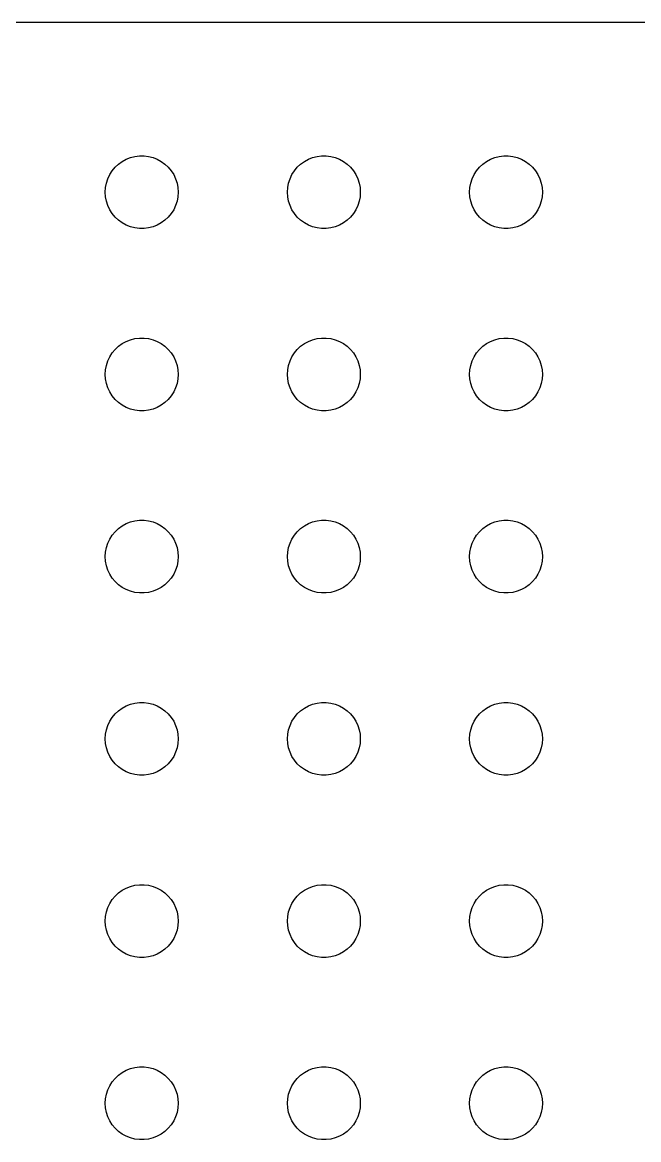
# Model space of a CAD drawing. Header units: metres. Extents: x -112 to 112, y -89 to 89.
# Drawn here: x -57.42 to -32.04, y 43.5 to 89.49 of the extents above; entities that cross this region are included whole.
import ezdxf

# ---------------------------------------------------------------- set-up
doc = ezdxf.new("R2010")
doc.units = ezdxf.units.M

msp = doc.modelspace()

# ---------------------------------------------------------------- linework, layer by layer
for p, q in [((107.314, 89.4901), (-107.314, 89.4901)), ((-53.4561, 83.6558), (-53.3037, 83.7665)), ((-53.3037, 83.7665), (-53.1387, 83.8572)), ((-53.1387, 83.8572), (-52.9635, 83.9266)), ((-52.9635, 83.9266), (-52.7811, 83.9734)), ((-52.7811, 83.9734), (-52.5942, 83.997)), ((-52.5942, 83.997), (-52.4058, 83.997)), ((-52.4058, 83.997), (-52.2189, 83.9734)), ((-52.2189, 83.9734), (-52.0365, 83.9266)), ((-52.0365, 83.9266), (-51.8613, 83.8572)), ((-51.8613, 83.8572), (-51.6963, 83.7665)), ((-51.6963, 83.7665), (-51.5439, 83.6558)), ((-45.9561, 83.6558), (-45.8037, 83.7665)), ((-45.8037, 83.7665), (-45.6387, 83.8572)), ((-45.6387, 83.8572), (-45.4635, 83.9266)), ((-45.4635, 83.9266), (-45.2811, 83.9734)), ((-45.2811, 83.9734), (-45.0942, 83.997)), ((-45.0942, 83.997), (-44.9058, 83.997)), ((-44.9058, 83.997), (-44.7189, 83.9734)), ((-44.7189, 83.9734), (-44.5365, 83.9266)), ((-44.5365, 83.9266), (-44.3613, 83.8572)), ((-44.3613, 83.8572), (-44.1963, 83.7665)), ((-44.1963, 83.7665), (-44.0439, 83.6558)), ((-38.4561, 83.6558), (-38.3037, 83.7665)), ((-38.3037, 83.7665), (-38.1387, 83.8572)), ((-38.1387, 83.8572), (-37.9635, 83.9266)), ((-37.9635, 83.9266), (-37.7811, 83.9734)), ((-37.7811, 83.9734), (-37.5942, 83.997)), ((-37.5942, 83.997), (-37.4058, 83.997)), ((-37.4058, 83.997), (-37.2189, 83.9734)), ((-37.2189, 83.9734), (-37.0365, 83.9266)), ((-37.0365, 83.9266), (-36.8613, 83.8572)), ((-36.8613, 83.8572), (-36.6963, 83.7665)), ((-36.6963, 83.7665), (-36.5439, 83.6558)), ((-53.8145, 83.2226), (-53.7135, 83.3817)), ((-53.7135, 83.3817), (-53.5934, 83.5268)), ((-53.5934, 83.5268), (-53.4561, 83.6558)), ((-51.5439, 83.6558), (-51.4065, 83.5268)), ((-51.4065, 83.5268), (-51.2865, 83.3817)), ((-51.2865, 83.3817), (-51.1855, 83.2226)), ((-46.3145, 83.2226), (-46.2135, 83.3817)), ((-46.2135, 83.3817), (-46.0934, 83.5268)), ((-46.0934, 83.5268), (-45.9561, 83.6558)), ((-44.0439, 83.6558), (-43.9065, 83.5268)), ((-43.9065, 83.5268), (-43.7865, 83.3817)), ((-43.7865, 83.3817), (-43.6855, 83.2226)), ((-38.8145, 83.2226), (-38.7135, 83.3817)), ((-38.7135, 83.3817), (-38.5934, 83.5268)), ((-38.5934, 83.5268), (-38.4561, 83.6558)), ((-36.5439, 83.6558), (-36.4065, 83.5268)), ((-36.4065, 83.5268), (-36.2865, 83.3817)), ((-36.2865, 83.3817), (-36.1855, 83.2226)), ((-53.9882, 82.688), (-53.9529, 82.873)), ((-53.9529, 82.873), (-53.8947, 83.0522)), ((-53.8947, 83.0522), (-53.8145, 83.2226)), ((-51.1855, 83.2226), (-51.1053, 83.0522)), ((-51.1053, 83.0522), (-51.0471, 82.873)), ((-51.0471, 82.873), (-51.0118, 82.688)), ((-46.4882, 82.688), (-46.4529, 82.873)), ((-46.4529, 82.873), (-46.3947, 83.0522)), ((-46.3947, 83.0522), (-46.3145, 83.2226)), ((-43.6855, 83.2226), (-43.6053, 83.0522)), ((-43.6053, 83.0522), (-43.5471, 82.873)), ((-43.5471, 82.873), (-43.5118, 82.688)), ((-38.9882, 82.688), (-38.9529, 82.873)), ((-38.9529, 82.873), (-38.8947, 83.0522)), ((-38.8947, 83.0522), (-38.8145, 83.2226)), ((-36.1855, 83.2226), (-36.1053, 83.0522)), ((-36.1053, 83.0522), (-36.0471, 82.873)), ((-36.0471, 82.873), (-36.0118, 82.688)), ((-54, 82.5), (-53.9882, 82.688)), ((-53.9882, 82.312), (-54, 82.5)), ((-51.0118, 82.688), (-51, 82.5)), ((-51, 82.5), (-51.0118, 82.312)), ((-46.5, 82.5), (-46.4882, 82.688)), ((-46.4882, 82.312), (-46.5, 82.5)), ((-43.5118, 82.688), (-43.5, 82.5)), ((-43.5, 82.5), (-43.5118, 82.312)), ((-39, 82.5), (-38.9882, 82.688)), ((-38.9882, 82.312), (-39, 82.5)), ((-36.0118, 82.688), (-36, 82.5)), ((-36, 82.5), (-36.0118, 82.312)), ((-53.9529, 82.127), (-53.9882, 82.312)), ((-53.8947, 81.9478), (-53.9529, 82.127)), ((-53.8145, 81.7774), (-53.8947, 81.9478)), ((-51.1053, 81.9478), (-51.1855, 81.7774)), ((-51.0471, 82.127), (-51.1053, 81.9478)), ((-51.0118, 82.312), (-51.0471, 82.127)), ((-46.4529, 82.127), (-46.4882, 82.312)), ((-46.3947, 81.9478), (-46.4529, 82.127)), ((-46.3145, 81.7774), (-46.3947, 81.9478)), ((-43.6053, 81.9478), (-43.6855, 81.7774)), ((-43.5471, 82.127), (-43.6053, 81.9478)), ((-43.5118, 82.312), (-43.5471, 82.127)), ((-38.9529, 82.127), (-38.9882, 82.312)), ((-38.8947, 81.9478), (-38.9529, 82.127)), ((-38.8145, 81.7774), (-38.8947, 81.9478)), ((-36.1053, 81.9478), (-36.1855, 81.7774)), ((-36.0471, 82.127), (-36.1053, 81.9478)), ((-36.0118, 82.312), (-36.0471, 82.127)), ((-53.7135, 81.6183), (-53.8145, 81.7774)), ((-53.5934, 81.4732), (-53.7135, 81.6183)), ((-53.4561, 81.3442), (-53.5934, 81.4732)), ((-51.4065, 81.4732), (-51.5439, 81.3442)), ((-51.2865, 81.6183), (-51.4065, 81.4732)), ((-51.1855, 81.7774), (-51.2865, 81.6183)), ((-46.2135, 81.6183), (-46.3145, 81.7774)), ((-46.0934, 81.4732), (-46.2135, 81.6183)), ((-45.9561, 81.3442), (-46.0934, 81.4732)), ((-43.9065, 81.4732), (-44.0439, 81.3442)), ((-43.7865, 81.6183), (-43.9065, 81.4732)), ((-43.6855, 81.7774), (-43.7865, 81.6183)), ((-38.7135, 81.6183), (-38.8145, 81.7774)), ((-38.5934, 81.4732), (-38.7135, 81.6183)), ((-38.4561, 81.3442), (-38.5934, 81.4732)), ((-36.4065, 81.4732), (-36.5439, 81.3442)), ((-36.2865, 81.6183), (-36.4065, 81.4732)), ((-36.1855, 81.7774), (-36.2865, 81.6183)), ((-53.3037, 81.2335), (-53.4561, 81.3442)), ((-53.1387, 81.1428), (-53.3037, 81.2335)), ((-52.9635, 81.0734), (-53.1387, 81.1428)), ((-52.7811, 81.0266), (-52.9635, 81.0734)), ((-52.5942, 81.003), (-52.7811, 81.0266)), ((-52.4058, 81.003), (-52.5942, 81.003)), ((-52.2189, 81.0266), (-52.4058, 81.003)), ((-52.0365, 81.0734), (-52.2189, 81.0266)), ((-51.8613, 81.1428), (-52.0365, 81.0734)), ((-51.6963, 81.2335), (-51.8613, 81.1428)), ((-51.5439, 81.3442), (-51.6963, 81.2335)), ((-45.8037, 81.2335), (-45.9561, 81.3442)), ((-45.6387, 81.1428), (-45.8037, 81.2335)), ((-45.4635, 81.0734), (-45.6387, 81.1428)), ((-45.2811, 81.0266), (-45.4635, 81.0734)), ((-45.0942, 81.003), (-45.2811, 81.0266)), ((-44.9058, 81.003), (-45.0942, 81.003)), ((-44.7189, 81.0266), (-44.9058, 81.003)), ((-44.5365, 81.0734), (-44.7189, 81.0266)), ((-44.3613, 81.1428), (-44.5365, 81.0734)), ((-44.1963, 81.2335), (-44.3613, 81.1428)), ((-44.0439, 81.3442), (-44.1963, 81.2335)), ((-38.3037, 81.2335), (-38.4561, 81.3442)), ((-38.1387, 81.1428), (-38.3037, 81.2335)), ((-37.9635, 81.0734), (-38.1387, 81.1428)), ((-37.7811, 81.0266), (-37.9635, 81.0734)), ((-37.5942, 81.003), (-37.7811, 81.0266)), ((-37.4058, 81.003), (-37.5942, 81.003)), ((-37.2189, 81.0266), (-37.4058, 81.003)), ((-37.0365, 81.0734), (-37.2189, 81.0266)), ((-36.8613, 81.1428), (-37.0365, 81.0734)), ((-36.6963, 81.2335), (-36.8613, 81.1428)), ((-36.5439, 81.3442), (-36.6963, 81.2335)), ((-53.3037, 76.2665), (-53.1387, 76.3572)), ((-53.1387, 76.3572), (-52.9635, 76.4266)), ((-52.9635, 76.4266), (-52.7811, 76.4734)), ((-52.7811, 76.4734), (-52.5942, 76.497)), ((-52.5942, 76.497), (-52.4058, 76.497)), ((-52.4058, 76.497), (-52.2189, 76.4734)), ((-52.2189, 76.4734), (-52.0365, 76.4266)), ((-52.0365, 76.4266), (-51.8613, 76.3572)), ((-51.8613, 76.3572), (-51.6963, 76.2665)), ((-45.8037, 76.2665), (-45.6387, 76.3572)), ((-45.6387, 76.3572), (-45.4635, 76.4266)), ((-45.4635, 76.4266), (-45.2811, 76.4734)), ((-45.2811, 76.4734), (-45.0942, 76.497)), ((-45.0942, 76.497), (-44.9058, 76.497)), ((-44.9058, 76.497), (-44.7189, 76.4734)), ((-44.7189, 76.4734), (-44.5365, 76.4266)), ((-44.5365, 76.4266), (-44.3613, 76.3572)), ((-44.3613, 76.3572), (-44.1963, 76.2665)), ((-38.3037, 76.2665), (-38.1387, 76.3572)), ((-38.1387, 76.3572), (-37.9635, 76.4266)), ((-37.9635, 76.4266), (-37.7811, 76.4734)), ((-37.7811, 76.4734), (-37.5942, 76.497)), ((-37.5942, 76.497), (-37.4058, 76.497)), ((-37.4058, 76.497), (-37.2189, 76.4734)), ((-37.2189, 76.4734), (-37.0365, 76.4266)), ((-37.0365, 76.4266), (-36.8613, 76.3572)), ((-36.8613, 76.3572), (-36.6963, 76.2665)), ((-53.8145, 75.7226), (-53.7135, 75.8817)), ((-53.7135, 75.8817), (-53.5934, 76.0268)), ((-53.5934, 76.0268), (-53.4561, 76.1558)), ((-53.4561, 76.1558), (-53.3037, 76.2665)), ((-51.6963, 76.2665), (-51.5439, 76.1558)), ((-51.5439, 76.1558), (-51.4065, 76.0268)), ((-51.4065, 76.0268), (-51.2865, 75.8817)), ((-51.2865, 75.8817), (-51.1855, 75.7226)), ((-46.3145, 75.7226), (-46.2135, 75.8817)), ((-46.2135, 75.8817), (-46.0934, 76.0268)), ((-46.0934, 76.0268), (-45.9561, 76.1558)), ((-45.9561, 76.1558), (-45.8037, 76.2665)), ((-44.1963, 76.2665), (-44.0439, 76.1558)), ((-44.0439, 76.1558), (-43.9065, 76.0268)), ((-43.9065, 76.0268), (-43.7865, 75.8817)), ((-43.7865, 75.8817), (-43.6855, 75.7226)), ((-38.8145, 75.7226), (-38.7135, 75.8817)), ((-38.7135, 75.8817), (-38.5934, 76.0268)), ((-38.5934, 76.0268), (-38.4561, 76.1558)), ((-38.4561, 76.1558), (-38.3037, 76.2665)), ((-36.6963, 76.2665), (-36.5439, 76.1558)), ((-36.5439, 76.1558), (-36.4065, 76.0268)), ((-36.4065, 76.0268), (-36.2865, 75.8817)), ((-36.2865, 75.8817), (-36.1855, 75.7226)), ((-53.9529, 75.373), (-53.8947, 75.5522)), ((-53.8947, 75.5522), (-53.8145, 75.7226)), ((-51.1855, 75.7226), (-51.1053, 75.5522)), ((-51.1053, 75.5522), (-51.0471, 75.373)), ((-46.4529, 75.373), (-46.3947, 75.5522)), ((-46.3947, 75.5522), (-46.3145, 75.7226)), ((-43.6855, 75.7226), (-43.6053, 75.5522)), ((-43.6053, 75.5522), (-43.5471, 75.373)), ((-38.9529, 75.373), (-38.8947, 75.5522)), ((-38.8947, 75.5522), (-38.8145, 75.7226)), ((-36.1855, 75.7226), (-36.1053, 75.5522)), ((-36.1053, 75.5522), (-36.0471, 75.373)), ((-54, 75), (-53.9882, 75.188)), ((-53.9882, 74.812), (-54, 75)), ((-53.9882, 75.188), (-53.9529, 75.373)), ((-51.0471, 75.373), (-51.0118, 75.188)), ((-51.0118, 75.188), (-51, 75)), ((-51, 75), (-51.0118, 74.812)), ((-46.5, 75), (-46.4882, 75.188)), ((-46.4882, 74.812), (-46.5, 75)), ((-46.4882, 75.188), (-46.4529, 75.373)), ((-43.5471, 75.373), (-43.5118, 75.188)), ((-43.5118, 75.188), (-43.5, 75)), ((-43.5, 75), (-43.5118, 74.812)), ((-39, 75), (-38.9882, 75.188)), ((-38.9882, 74.812), (-39, 75)), ((-38.9882, 75.188), (-38.9529, 75.373)), ((-36.0471, 75.373), (-36.0118, 75.188)), ((-36.0118, 75.188), (-36, 75)), ((-36, 75), (-36.0118, 74.812)), ((-53.9529, 74.627), (-53.9882, 74.812)), ((-53.8947, 74.4478), (-53.9529, 74.627)), ((-51.0471, 74.627), (-51.1053, 74.4478)), ((-51.0118, 74.812), (-51.0471, 74.627)), ((-46.4529, 74.627), (-46.4882, 74.812)), ((-46.3947, 74.4478), (-46.4529, 74.627)), ((-43.5471, 74.627), (-43.6053, 74.4478)), ((-43.5118, 74.812), (-43.5471, 74.627)), ((-38.9529, 74.627), (-38.9882, 74.812)), ((-38.8947, 74.4478), (-38.9529, 74.627)), ((-36.0471, 74.627), (-36.1053, 74.4478)), ((-36.0118, 74.812), (-36.0471, 74.627)), ((-53.8145, 74.2774), (-53.8947, 74.4478)), ((-53.7135, 74.1183), (-53.8145, 74.2774)), ((-53.5934, 73.9732), (-53.7135, 74.1183)), ((-51.2865, 74.1183), (-51.4065, 73.9732)), ((-51.1855, 74.2774), (-51.2865, 74.1183)), ((-51.1053, 74.4478), (-51.1855, 74.2774)), ((-46.3145, 74.2774), (-46.3947, 74.4478)), ((-46.2135, 74.1183), (-46.3145, 74.2774)), ((-46.0934, 73.9732), (-46.2135, 74.1183)), ((-43.7865, 74.1183), (-43.9065, 73.9732)), ((-43.6855, 74.2774), (-43.7865, 74.1183)), ((-43.6053, 74.4478), (-43.6855, 74.2774)), ((-38.8145, 74.2774), (-38.8947, 74.4478)), ((-38.7135, 74.1183), (-38.8145, 74.2774)), ((-38.5934, 73.9732), (-38.7135, 74.1183)), ((-36.2865, 74.1183), (-36.4065, 73.9732)), ((-36.1855, 74.2774), (-36.2865, 74.1183)), ((-36.1053, 74.4478), (-36.1855, 74.2774)), ((-53.4561, 73.8442), (-53.5934, 73.9732)), ((-53.3037, 73.7335), (-53.4561, 73.8442)), ((-53.1387, 73.6428), (-53.3037, 73.7335)), ((-52.9635, 73.5734), (-53.1387, 73.6428)), ((-51.8613, 73.6428), (-52.0365, 73.5734)), ((-51.6963, 73.7335), (-51.8613, 73.6428)), ((-51.5439, 73.8442), (-51.6963, 73.7335)), ((-51.4065, 73.9732), (-51.5439, 73.8442)), ((-45.9561, 73.8442), (-46.0934, 73.9732)), ((-45.8037, 73.7335), (-45.9561, 73.8442)), ((-45.6387, 73.6428), (-45.8037, 73.7335)), ((-45.4635, 73.5734), (-45.6387, 73.6428)), ((-44.3613, 73.6428), (-44.5365, 73.5734)), ((-44.1963, 73.7335), (-44.3613, 73.6428)), ((-44.0439, 73.8442), (-44.1963, 73.7335)), ((-43.9065, 73.9732), (-44.0439, 73.8442)), ((-38.4561, 73.8442), (-38.5934, 73.9732)), ((-38.3037, 73.7335), (-38.4561, 73.8442)), ((-38.1387, 73.6428), (-38.3037, 73.7335)), ((-37.9635, 73.5734), (-38.1387, 73.6428)), ((-36.8613, 73.6428), (-37.0365, 73.5734)), ((-36.6963, 73.7335), (-36.8613, 73.6428)), ((-36.5439, 73.8442), (-36.6963, 73.7335)), ((-36.4065, 73.9732), (-36.5439, 73.8442)), ((-52.7811, 73.5266), (-52.9635, 73.5734)), ((-52.5942, 73.503), (-52.7811, 73.5266)), ((-52.4058, 73.503), (-52.5942, 73.503)), ((-52.2189, 73.5266), (-52.4058, 73.503)), ((-52.0365, 73.5734), (-52.2189, 73.5266)), ((-45.2811, 73.5266), (-45.4635, 73.5734)), ((-45.0942, 73.503), (-45.2811, 73.5266)), ((-44.9058, 73.503), (-45.0942, 73.503)), ((-44.7189, 73.5266), (-44.9058, 73.503)), ((-44.5365, 73.5734), (-44.7189, 73.5266)), ((-37.7811, 73.5266), (-37.9635, 73.5734)), ((-37.5942, 73.503), (-37.7811, 73.5266)), ((-37.4058, 73.503), (-37.5942, 73.503)), ((-37.2189, 73.5266), (-37.4058, 73.503)), ((-37.0365, 73.5734), (-37.2189, 73.5266)), ((-52.7811, 68.9734), (-52.5942, 68.997)), ((-52.5942, 68.997), (-52.4058, 68.997)), ((-52.4058, 68.997), (-52.2189, 68.9734)), ((-45.2811, 68.9734), (-45.0942, 68.997)), ((-45.0942, 68.997), (-44.9058, 68.997)), ((-44.9058, 68.997), (-44.7189, 68.9734)), ((-37.7811, 68.9734), (-37.5942, 68.997)), ((-37.5942, 68.997), (-37.4058, 68.997)), ((-37.4058, 68.997), (-37.2189, 68.9734)), ((-53.7135, 68.3817), (-53.5934, 68.5268)), ((-53.5934, 68.5268), (-53.4561, 68.6558)), ((-53.4561, 68.6558), (-53.3037, 68.7665)), ((-53.3037, 68.7665), (-53.1387, 68.8572)), ((-53.1387, 68.8572), (-52.9635, 68.9266)), ((-52.9635, 68.9266), (-52.7811, 68.9734)), ((-52.2189, 68.9734), (-52.0365, 68.9266)), ((-52.0365, 68.9266), (-51.8613, 68.8572)), ((-51.8613, 68.8572), (-51.6963, 68.7665)), ((-51.6963, 68.7665), (-51.5439, 68.6558)), ((-51.5439, 68.6558), (-51.4065, 68.5268)), ((-51.4065, 68.5268), (-51.2865, 68.3817)), ((-46.2135, 68.3817), (-46.0934, 68.5268)), ((-46.0934, 68.5268), (-45.9561, 68.6558)), ((-45.9561, 68.6558), (-45.8037, 68.7665)), ((-45.8037, 68.7665), (-45.6387, 68.8572)), ((-45.6387, 68.8572), (-45.4635, 68.9266)), ((-45.4635, 68.9266), (-45.2811, 68.9734)), ((-44.7189, 68.9734), (-44.5365, 68.9266)), ((-44.5365, 68.9266), (-44.3613, 68.8572)), ((-44.3613, 68.8572), (-44.1963, 68.7665)), ((-44.1963, 68.7665), (-44.0439, 68.6558)), ((-44.0439, 68.6558), (-43.9065, 68.5268)), ((-43.9065, 68.5268), (-43.7865, 68.3817)), ((-38.7135, 68.3817), (-38.5934, 68.5268)), ((-38.5934, 68.5268), (-38.4561, 68.6558)), ((-38.4561, 68.6558), (-38.3037, 68.7665)), ((-38.3037, 68.7665), (-38.1387, 68.8572)), ((-38.1387, 68.8572), (-37.9635, 68.9266)), ((-37.9635, 68.9266), (-37.7811, 68.9734)), ((-37.2189, 68.9734), (-37.0365, 68.9266)), ((-37.0365, 68.9266), (-36.8613, 68.8572)), ((-36.8613, 68.8572), (-36.6963, 68.7665)), ((-36.6963, 68.7665), (-36.5439, 68.6558)), ((-36.5439, 68.6558), (-36.4065, 68.5268)), ((-36.4065, 68.5268), (-36.2865, 68.3817)), ((-53.8947, 68.0522), (-53.8145, 68.2226)), ((-53.8145, 68.2226), (-53.7135, 68.3817)), ((-51.2865, 68.3817), (-51.1855, 68.2226)), ((-51.1855, 68.2226), (-51.1053, 68.0522)), ((-46.3947, 68.0522), (-46.3145, 68.2226)), ((-46.3145, 68.2226), (-46.2135, 68.3817)), ((-43.7865, 68.3817), (-43.6855, 68.2226)), ((-43.6855, 68.2226), (-43.6053, 68.0522)), ((-38.8947, 68.0522), (-38.8145, 68.2226)), ((-38.8145, 68.2226), (-38.7135, 68.3817)), ((-36.2865, 68.3817), (-36.1855, 68.2226)), ((-36.1855, 68.2226), (-36.1053, 68.0522)), ((-54, 67.5), (-53.9882, 67.688)), ((-53.9882, 67.688), (-53.9529, 67.873)), ((-53.9529, 67.873), (-53.8947, 68.0522)), ((-51.1053, 68.0522), (-51.0471, 67.873)), ((-51.0471, 67.873), (-51.0118, 67.688)), ((-51.0118, 67.688), (-51, 67.5)), ((-46.5, 67.5), (-46.4882, 67.688)), ((-46.4882, 67.688), (-46.4529, 67.873)), ((-46.4529, 67.873), (-46.3947, 68.0522)), ((-43.6053, 68.0522), (-43.5471, 67.873)), ((-43.5471, 67.873), (-43.5118, 67.688)), ((-43.5118, 67.688), (-43.5, 67.5)), ((-39, 67.5), (-38.9882, 67.688)), ((-38.9882, 67.688), (-38.9529, 67.873)), ((-38.9529, 67.873), (-38.8947, 68.0522)), ((-36.1053, 68.0522), (-36.0471, 67.873)), ((-36.0471, 67.873), (-36.0118, 67.688)), ((-36.0118, 67.688), (-36, 67.5)), ((-53.9882, 67.312), (-54, 67.5)), ((-53.9529, 67.127), (-53.9882, 67.312)), ((-51.0118, 67.312), (-51.0471, 67.127)), ((-51, 67.5), (-51.0118, 67.312)), ((-46.4882, 67.312), (-46.5, 67.5)), ((-46.4529, 67.127), (-46.4882, 67.312)), ((-43.5118, 67.312), (-43.5471, 67.127)), ((-43.5, 67.5), (-43.5118, 67.312)), ((-38.9882, 67.312), (-39, 67.5)), ((-38.9529, 67.127), (-38.9882, 67.312)), ((-36.0118, 67.312), (-36.0471, 67.127)), ((-36, 67.5), (-36.0118, 67.312)), ((-53.8947, 66.9478), (-53.9529, 67.127)), ((-53.8145, 66.7774), (-53.8947, 66.9478)), ((-53.7135, 66.6183), (-53.8145, 66.7774)), ((-51.1855, 66.7774), (-51.2865, 66.6183)), ((-51.1053, 66.9478), (-51.1855, 66.7774)), ((-51.0471, 67.127), (-51.1053, 66.9478)), ((-46.3947, 66.9478), (-46.4529, 67.127)), ((-46.3145, 66.7774), (-46.3947, 66.9478)), ((-46.2135, 66.6183), (-46.3145, 66.7774)), ((-43.6855, 66.7774), (-43.7865, 66.6183)), ((-43.6053, 66.9478), (-43.6855, 66.7774)), ((-43.5471, 67.127), (-43.6053, 66.9478)), ((-38.8947, 66.9478), (-38.9529, 67.127)), ((-38.8145, 66.7774), (-38.8947, 66.9478)), ((-38.7135, 66.6183), (-38.8145, 66.7774)), ((-36.1855, 66.7774), (-36.2865, 66.6183)), ((-36.1053, 66.9478), (-36.1855, 66.7774)), ((-36.0471, 67.127), (-36.1053, 66.9478)), ((-53.5934, 66.4732), (-53.7135, 66.6183)), ((-53.4561, 66.3442), (-53.5934, 66.4732)), ((-53.3037, 66.2335), (-53.4561, 66.3442)), ((-53.1387, 66.1428), (-53.3037, 66.2335)), ((-51.6963, 66.2335), (-51.8613, 66.1428)), ((-51.5439, 66.3442), (-51.6963, 66.2335)), ((-51.4065, 66.4732), (-51.5439, 66.3442)), ((-51.2865, 66.6183), (-51.4065, 66.4732)), ((-46.0934, 66.4732), (-46.2135, 66.6183)), ((-45.9561, 66.3442), (-46.0934, 66.4732)), ((-45.8037, 66.2335), (-45.9561, 66.3442)), ((-45.6387, 66.1428), (-45.8037, 66.2335)), ((-44.1963, 66.2335), (-44.3613, 66.1428)), ((-44.0439, 66.3442), (-44.1963, 66.2335)), ((-43.9065, 66.4732), (-44.0439, 66.3442)), ((-43.7865, 66.6183), (-43.9065, 66.4732)), ((-38.5934, 66.4732), (-38.7135, 66.6183)), ((-38.4561, 66.3442), (-38.5934, 66.4732)), ((-38.3037, 66.2335), (-38.4561, 66.3442)), ((-38.1387, 66.1428), (-38.3037, 66.2335)), ((-36.6963, 66.2335), (-36.8613, 66.1428)), ((-36.5439, 66.3442), (-36.6963, 66.2335)), ((-36.4065, 66.4732), (-36.5439, 66.3442)), ((-36.2865, 66.6183), (-36.4065, 66.4732)), ((-52.9635, 66.0734), (-53.1387, 66.1428)), ((-52.7811, 66.0266), (-52.9635, 66.0734)), ((-52.5942, 66.003), (-52.7811, 66.0266)), ((-52.4058, 66.003), (-52.5942, 66.003)), ((-52.2189, 66.0266), (-52.4058, 66.003)), ((-52.0365, 66.0734), (-52.2189, 66.0266)), ((-51.8613, 66.1428), (-52.0365, 66.0734)), ((-45.4635, 66.0734), (-45.6387, 66.1428)), ((-45.2811, 66.0266), (-45.4635, 66.0734)), ((-45.0942, 66.003), (-45.2811, 66.0266)), ((-44.9058, 66.003), (-45.0942, 66.003)), ((-44.7189, 66.0266), (-44.9058, 66.003)), ((-44.5365, 66.0734), (-44.7189, 66.0266)), ((-44.3613, 66.1428), (-44.5365, 66.0734)), ((-37.9635, 66.0734), (-38.1387, 66.1428)), ((-37.7811, 66.0266), (-37.9635, 66.0734)), ((-37.5942, 66.003), (-37.7811, 66.0266)), ((-37.4058, 66.003), (-37.5942, 66.003)), ((-37.2189, 66.0266), (-37.4058, 66.003)), ((-37.0365, 66.0734), (-37.2189, 66.0266)), ((-36.8613, 66.1428), (-37.0365, 66.0734)), ((-53.4561, 61.1558), (-53.3037, 61.2665)), ((-53.3037, 61.2665), (-53.1387, 61.3572)), ((-53.1387, 61.3572), (-52.9635, 61.4266)), ((-52.9635, 61.4266), (-52.7811, 61.4734)), ((-52.7811, 61.4734), (-52.5942, 61.497)), ((-52.5942, 61.497), (-52.4058, 61.497)), ((-52.4058, 61.497), (-52.2189, 61.4734)), ((-52.2189, 61.4734), (-52.0365, 61.4266)), ((-52.0365, 61.4266), (-51.8613, 61.3572)), ((-51.8613, 61.3572), (-51.6963, 61.2665)), ((-51.6963, 61.2665), (-51.5439, 61.1558)), ((-45.9561, 61.1558), (-45.8037, 61.2665)), ((-45.8037, 61.2665), (-45.6387, 61.3572)), ((-45.6387, 61.3572), (-45.4635, 61.4266)), ((-45.4635, 61.4266), (-45.2811, 61.4734)), ((-45.2811, 61.4734), (-45.0942, 61.497)), ((-45.0942, 61.497), (-44.9058, 61.497)), ((-44.9058, 61.497), (-44.7189, 61.4734)), ((-44.7189, 61.4734), (-44.5365, 61.4266)), ((-44.5365, 61.4266), (-44.3613, 61.3572)), ((-44.3613, 61.3572), (-44.1963, 61.2665)), ((-44.1963, 61.2665), (-44.0439, 61.1558)), ((-38.4561, 61.1558), (-38.3037, 61.2665)), ((-38.3037, 61.2665), (-38.1387, 61.3572)), ((-38.1387, 61.3572), (-37.9635, 61.4266)), ((-37.9635, 61.4266), (-37.7811, 61.4734)), ((-37.7811, 61.4734), (-37.5942, 61.497)), ((-37.5942, 61.497), (-37.4058, 61.497)), ((-37.4058, 61.497), (-37.2189, 61.4734)), ((-37.2189, 61.4734), (-37.0365, 61.4266)), ((-37.0365, 61.4266), (-36.8613, 61.3572)), ((-36.8613, 61.3572), (-36.6963, 61.2665)), ((-36.6963, 61.2665), (-36.5439, 61.1558)), ((-53.8947, 60.5522), (-53.8145, 60.7226)), ((-53.8145, 60.7226), (-53.7135, 60.8817)), ((-53.7135, 60.8817), (-53.5934, 61.0268)), ((-53.5934, 61.0268), (-53.4561, 61.1558)), ((-51.5439, 61.1558), (-51.4065, 61.0268)), ((-51.4065, 61.0268), (-51.2865, 60.8817)), ((-51.2865, 60.8817), (-51.1855, 60.7226)), ((-51.1855, 60.7226), (-51.1053, 60.5522)), ((-46.3947, 60.5522), (-46.3145, 60.7226)), ((-46.3145, 60.7226), (-46.2135, 60.8817)), ((-46.2135, 60.8817), (-46.0934, 61.0268)), ((-46.0934, 61.0268), (-45.9561, 61.1558)), ((-44.0439, 61.1558), (-43.9065, 61.0268)), ((-43.9065, 61.0268), (-43.7865, 60.8817)), ((-43.7865, 60.8817), (-43.6855, 60.7226)), ((-43.6855, 60.7226), (-43.6053, 60.5522)), ((-38.8947, 60.5522), (-38.8145, 60.7226)), ((-38.8145, 60.7226), (-38.7135, 60.8817)), ((-38.7135, 60.8817), (-38.5934, 61.0268)), ((-38.5934, 61.0268), (-38.4561, 61.1558)), ((-36.5439, 61.1558), (-36.4065, 61.0268)), ((-36.4065, 61.0268), (-36.2865, 60.8817)), ((-36.2865, 60.8817), (-36.1855, 60.7226)), ((-36.1855, 60.7226), (-36.1053, 60.5522)), ((-53.9882, 60.188), (-53.9529, 60.373)), ((-53.9529, 60.373), (-53.8947, 60.5522)), ((-51.1053, 60.5522), (-51.0471, 60.373)), ((-51.0471, 60.373), (-51.0118, 60.188)), ((-46.4882, 60.188), (-46.4529, 60.373)), ((-46.4529, 60.373), (-46.3947, 60.5522)), ((-43.6053, 60.5522), (-43.5471, 60.373)), ((-43.5471, 60.373), (-43.5118, 60.188)), ((-38.9882, 60.188), (-38.9529, 60.373)), ((-38.9529, 60.373), (-38.8947, 60.5522)), ((-36.1053, 60.5522), (-36.0471, 60.373)), ((-36.0471, 60.373), (-36.0118, 60.188)), ((-54, 60), (-53.9882, 60.188)), ((-53.9882, 59.812), (-54, 60)), ((-53.9529, 59.627), (-53.9882, 59.812)), ((-51.0118, 59.812), (-51.0471, 59.627)), ((-51.0118, 60.188), (-51, 60)), ((-51, 60), (-51.0118, 59.812)), ((-46.5, 60), (-46.4882, 60.188)), ((-46.4882, 59.812), (-46.5, 60)), ((-46.4529, 59.627), (-46.4882, 59.812)), ((-43.5118, 59.812), (-43.5471, 59.627)), ((-43.5118, 60.188), (-43.5, 60)), ((-43.5, 60), (-43.5118, 59.812)), ((-39, 60), (-38.9882, 60.188)), ((-38.9882, 59.812), (-39, 60)), ((-38.9529, 59.627), (-38.9882, 59.812)), ((-36.0118, 59.812), (-36.0471, 59.627)), ((-36.0118, 60.188), (-36, 60)), ((-36, 60), (-36.0118, 59.812)), ((-53.8947, 59.4478), (-53.9529, 59.627)), ((-53.8145, 59.2774), (-53.8947, 59.4478)), ((-51.1053, 59.4478), (-51.1855, 59.2774)), ((-51.0471, 59.627), (-51.1053, 59.4478)), ((-46.3947, 59.4478), (-46.4529, 59.627)), ((-46.3145, 59.2774), (-46.3947, 59.4478)), ((-43.6053, 59.4478), (-43.6855, 59.2774)), ((-43.5471, 59.627), (-43.6053, 59.4478)), ((-38.8947, 59.4478), (-38.9529, 59.627)), ((-38.8145, 59.2774), (-38.8947, 59.4478)), ((-36.1053, 59.4478), (-36.1855, 59.2774)), ((-36.0471, 59.627), (-36.1053, 59.4478)), ((-53.7135, 59.1183), (-53.8145, 59.2774)), ((-53.5934, 58.9732), (-53.7135, 59.1183)), ((-53.4561, 58.8442), (-53.5934, 58.9732)), ((-51.4065, 58.9732), (-51.5439, 58.8442)), ((-51.2865, 59.1183), (-51.4065, 58.9732)), ((-51.1855, 59.2774), (-51.2865, 59.1183)), ((-46.2135, 59.1183), (-46.3145, 59.2774)), ((-46.0934, 58.9732), (-46.2135, 59.1183)), ((-45.9561, 58.8442), (-46.0934, 58.9732)), ((-43.9065, 58.9732), (-44.0439, 58.8442)), ((-43.7865, 59.1183), (-43.9065, 58.9732)), ((-43.6855, 59.2774), (-43.7865, 59.1183)), ((-38.7135, 59.1183), (-38.8145, 59.2774)), ((-38.5934, 58.9732), (-38.7135, 59.1183)), ((-38.4561, 58.8442), (-38.5934, 58.9732)), ((-36.4065, 58.9732), (-36.5439, 58.8442)), ((-36.2865, 59.1183), (-36.4065, 58.9732)), ((-36.1855, 59.2774), (-36.2865, 59.1183)), ((-53.3037, 58.7335), (-53.4561, 58.8442)), ((-53.1387, 58.6428), (-53.3037, 58.7335)), ((-52.9635, 58.5734), (-53.1387, 58.6428)), ((-52.7811, 58.5266), (-52.9635, 58.5734)), ((-52.5942, 58.503), (-52.7811, 58.5266)), ((-52.4058, 58.503), (-52.5942, 58.503)), ((-52.2189, 58.5266), (-52.4058, 58.503)), ((-52.0365, 58.5734), (-52.2189, 58.5266)), ((-51.8613, 58.6428), (-52.0365, 58.5734)), ((-51.6963, 58.7335), (-51.8613, 58.6428)), ((-51.5439, 58.8442), (-51.6963, 58.7335)), ((-45.8037, 58.7335), (-45.9561, 58.8442)), ((-45.6387, 58.6428), (-45.8037, 58.7335)), ((-45.4635, 58.5734), (-45.6387, 58.6428)), ((-45.2811, 58.5266), (-45.4635, 58.5734)), ((-45.0942, 58.503), (-45.2811, 58.5266)), ((-44.9058, 58.503), (-45.0942, 58.503)), ((-44.7189, 58.5266), (-44.9058, 58.503)), ((-44.5365, 58.5734), (-44.7189, 58.5266)), ((-44.3613, 58.6428), (-44.5365, 58.5734)), ((-44.1963, 58.7335), (-44.3613, 58.6428)), ((-44.0439, 58.8442), (-44.1963, 58.7335)), ((-38.3037, 58.7335), (-38.4561, 58.8442)), ((-38.1387, 58.6428), (-38.3037, 58.7335)), ((-37.9635, 58.5734), (-38.1387, 58.6428)), ((-37.7811, 58.5266), (-37.9635, 58.5734)), ((-37.5942, 58.503), (-37.7811, 58.5266)), ((-37.4058, 58.503), (-37.5942, 58.503)), ((-37.2189, 58.5266), (-37.4058, 58.503)), ((-37.0365, 58.5734), (-37.2189, 58.5266)), ((-36.8613, 58.6428), (-37.0365, 58.5734)), ((-36.6963, 58.7335), (-36.8613, 58.6428)), ((-36.5439, 58.8442), (-36.6963, 58.7335)), ((-53.3037, 53.7665), (-53.1387, 53.8572)), ((-53.1387, 53.8572), (-52.9635, 53.9266)), ((-52.9635, 53.9266), (-52.7811, 53.9734)), ((-52.7811, 53.9734), (-52.5942, 53.997)), ((-52.5942, 53.997), (-52.4058, 53.997)), ((-52.4058, 53.997), (-52.2189, 53.9734)), ((-52.2189, 53.9734), (-52.0365, 53.9266)), ((-52.0365, 53.9266), (-51.8613, 53.8572)), ((-51.8613, 53.8572), (-51.6963, 53.7665)), ((-45.8037, 53.7665), (-45.6387, 53.8572)), ((-45.6387, 53.8572), (-45.4635, 53.9266)), ((-45.4635, 53.9266), (-45.2811, 53.9734)), ((-45.2811, 53.9734), (-45.0942, 53.997)), ((-45.0942, 53.997), (-44.9058, 53.997)), ((-44.9058, 53.997), (-44.7189, 53.9734)), ((-44.7189, 53.9734), (-44.5365, 53.9266)), ((-44.5365, 53.9266), (-44.3613, 53.8572)), ((-44.3613, 53.8572), (-44.1963, 53.7665)), ((-38.3037, 53.7665), (-38.1387, 53.8572)), ((-38.1387, 53.8572), (-37.9635, 53.9266)), ((-37.9635, 53.9266), (-37.7811, 53.9734)), ((-37.7811, 53.9734), (-37.5942, 53.997)), ((-37.5942, 53.997), (-37.4058, 53.997)), ((-37.4058, 53.997), (-37.2189, 53.9734)), ((-37.2189, 53.9734), (-37.0365, 53.9266)), ((-37.0365, 53.9266), (-36.8613, 53.8572)), ((-36.8613, 53.8572), (-36.6963, 53.7665)), ((-53.8145, 53.2226), (-53.7135, 53.3817)), ((-53.7135, 53.3817), (-53.5934, 53.5268)), ((-53.5934, 53.5268), (-53.4561, 53.6558)), ((-53.4561, 53.6558), (-53.3037, 53.7665)), ((-51.6963, 53.7665), (-51.5439, 53.6558)), ((-51.5439, 53.6558), (-51.4065, 53.5268)), ((-51.4065, 53.5268), (-51.2865, 53.3817)), ((-51.2865, 53.3817), (-51.1855, 53.2226)), ((-46.3145, 53.2226), (-46.2135, 53.3817)), ((-46.2135, 53.3817), (-46.0934, 53.5268)), ((-46.0934, 53.5268), (-45.9561, 53.6558)), ((-45.9561, 53.6558), (-45.8037, 53.7665)), ((-44.1963, 53.7665), (-44.0439, 53.6558)), ((-44.0439, 53.6558), (-43.9065, 53.5268)), ((-43.9065, 53.5268), (-43.7865, 53.3817)), ((-43.7865, 53.3817), (-43.6855, 53.2226)), ((-38.8145, 53.2226), (-38.7135, 53.3817)), ((-38.7135, 53.3817), (-38.5934, 53.5268)), ((-38.5934, 53.5268), (-38.4561, 53.6558)), ((-38.4561, 53.6558), (-38.3037, 53.7665)), ((-36.6963, 53.7665), (-36.5439, 53.6558)), ((-36.5439, 53.6558), (-36.4065, 53.5268)), ((-36.4065, 53.5268), (-36.2865, 53.3817)), ((-36.2865, 53.3817), (-36.1855, 53.2226)), ((-53.9529, 52.873), (-53.8947, 53.0522)), ((-53.8947, 53.0522), (-53.8145, 53.2226)), ((-51.1855, 53.2226), (-51.1053, 53.0522)), ((-51.1053, 53.0522), (-51.0471, 52.873)), ((-46.4529, 52.873), (-46.3947, 53.0522)), ((-46.3947, 53.0522), (-46.3145, 53.2226)), ((-43.6855, 53.2226), (-43.6053, 53.0522)), ((-43.6053, 53.0522), (-43.5471, 52.873)), ((-38.9529, 52.873), (-38.8947, 53.0522)), ((-38.8947, 53.0522), (-38.8145, 53.2226)), ((-36.1855, 53.2226), (-36.1053, 53.0522)), ((-36.1053, 53.0522), (-36.0471, 52.873)), ((-54, 52.5), (-53.9882, 52.688)), ((-53.9882, 52.312), (-54, 52.5)), ((-53.9882, 52.688), (-53.9529, 52.873)), ((-51.0471, 52.873), (-51.0118, 52.688)), ((-51.0118, 52.688), (-51, 52.5)), ((-51, 52.5), (-51.0118, 52.312)), ((-46.5, 52.5), (-46.4882, 52.688)), ((-46.4882, 52.312), (-46.5, 52.5)), ((-46.4882, 52.688), (-46.4529, 52.873)), ((-43.5471, 52.873), (-43.5118, 52.688)), ((-43.5118, 52.688), (-43.5, 52.5)), ((-43.5, 52.5), (-43.5118, 52.312)), ((-39, 52.5), (-38.9882, 52.688)), ((-38.9882, 52.312), (-39, 52.5)), ((-38.9882, 52.688), (-38.9529, 52.873)), ((-36.0471, 52.873), (-36.0118, 52.688)), ((-36.0118, 52.688), (-36, 52.5)), ((-36, 52.5), (-36.0118, 52.312)), ((-53.9529, 52.127), (-53.9882, 52.312)), ((-53.8947, 51.9478), (-53.9529, 52.127)), ((-51.0471, 52.127), (-51.1053, 51.9478)), ((-51.0118, 52.312), (-51.0471, 52.127)), ((-46.4529, 52.127), (-46.4882, 52.312)), ((-46.3947, 51.9478), (-46.4529, 52.127)), ((-43.5471, 52.127), (-43.6053, 51.9478)), ((-43.5118, 52.312), (-43.5471, 52.127)), ((-38.9529, 52.127), (-38.9882, 52.312)), ((-38.8947, 51.9478), (-38.9529, 52.127)), ((-36.0471, 52.127), (-36.1053, 51.9478)), ((-36.0118, 52.312), (-36.0471, 52.127)), ((-53.8145, 51.7774), (-53.8947, 51.9478)), ((-53.7135, 51.6183), (-53.8145, 51.7774)), ((-53.5934, 51.4732), (-53.7135, 51.6183)), ((-51.2865, 51.6183), (-51.4065, 51.4732)), ((-51.1855, 51.7774), (-51.2865, 51.6183)), ((-51.1053, 51.9478), (-51.1855, 51.7774)), ((-46.3145, 51.7774), (-46.3947, 51.9478)), ((-46.2135, 51.6183), (-46.3145, 51.7774)), ((-46.0934, 51.4732), (-46.2135, 51.6183)), ((-43.7865, 51.6183), (-43.9065, 51.4732)), ((-43.6855, 51.7774), (-43.7865, 51.6183)), ((-43.6053, 51.9478), (-43.6855, 51.7774)), ((-38.8145, 51.7774), (-38.8947, 51.9478)), ((-38.7135, 51.6183), (-38.8145, 51.7774)), ((-38.5934, 51.4732), (-38.7135, 51.6183)), ((-36.2865, 51.6183), (-36.4065, 51.4732)), ((-36.1855, 51.7774), (-36.2865, 51.6183)), ((-36.1053, 51.9478), (-36.1855, 51.7774)), ((-53.4561, 51.3442), (-53.5934, 51.4732)), ((-53.3037, 51.2335), (-53.4561, 51.3442)), ((-53.1387, 51.1428), (-53.3037, 51.2335)), ((-52.9635, 51.0734), (-53.1387, 51.1428)), ((-52.7811, 51.0266), (-52.9635, 51.0734)), ((-52.0365, 51.0734), (-52.2189, 51.0266)), ((-51.8613, 51.1428), (-52.0365, 51.0734)), ((-51.6963, 51.2335), (-51.8613, 51.1428)), ((-51.5439, 51.3442), (-51.6963, 51.2335)), ((-51.4065, 51.4732), (-51.5439, 51.3442)), ((-45.9561, 51.3442), (-46.0934, 51.4732)), ((-45.8037, 51.2335), (-45.9561, 51.3442)), ((-45.6387, 51.1428), (-45.8037, 51.2335)), ((-45.4635, 51.0734), (-45.6387, 51.1428)), ((-45.2811, 51.0266), (-45.4635, 51.0734)), ((-44.5365, 51.0734), (-44.7189, 51.0266)), ((-44.3613, 51.1428), (-44.5365, 51.0734)), ((-44.1963, 51.2335), (-44.3613, 51.1428)), ((-44.0439, 51.3442), (-44.1963, 51.2335)), ((-43.9065, 51.4732), (-44.0439, 51.3442)), ((-38.4561, 51.3442), (-38.5934, 51.4732)), ((-38.3037, 51.2335), (-38.4561, 51.3442)), ((-38.1387, 51.1428), (-38.3037, 51.2335)), ((-37.9635, 51.0734), (-38.1387, 51.1428)), ((-37.7811, 51.0266), (-37.9635, 51.0734)), ((-37.0365, 51.0734), (-37.2189, 51.0266)), ((-36.8613, 51.1428), (-37.0365, 51.0734)), ((-36.6963, 51.2335), (-36.8613, 51.1428)), ((-36.5439, 51.3442), (-36.6963, 51.2335)), ((-36.4065, 51.4732), (-36.5439, 51.3442)), ((-52.5942, 51.003), (-52.7811, 51.0266)), ((-52.4058, 51.003), (-52.5942, 51.003)), ((-52.2189, 51.0266), (-52.4058, 51.003)), ((-45.0942, 51.003), (-45.2811, 51.0266)), ((-44.9058, 51.003), (-45.0942, 51.003)), ((-44.7189, 51.0266), (-44.9058, 51.003)), ((-37.5942, 51.003), (-37.7811, 51.0266)), ((-37.4058, 51.003), (-37.5942, 51.003)), ((-37.2189, 51.0266), (-37.4058, 51.003)), ((-52.9635, 46.4266), (-52.7811, 46.4734)), ((-52.7811, 46.4734), (-52.5942, 46.497)), ((-52.5942, 46.497), (-52.4058, 46.497)), ((-52.4058, 46.497), (-52.2189, 46.4734)), ((-52.2189, 46.4734), (-52.0365, 46.4266)), ((-45.4635, 46.4266), (-45.2811, 46.4734)), ((-45.2811, 46.4734), (-45.0942, 46.497)), ((-45.0942, 46.497), (-44.9058, 46.497)), ((-44.9058, 46.497), (-44.7189, 46.4734)), ((-44.7189, 46.4734), (-44.5365, 46.4266)), ((-37.9635, 46.4266), (-37.7811, 46.4734)), ((-37.7811, 46.4734), (-37.5942, 46.497)), ((-37.5942, 46.497), (-37.4058, 46.497)), ((-37.4058, 46.497), (-37.2189, 46.4734)), ((-37.2189, 46.4734), (-37.0365, 46.4266)), ((-53.7135, 45.8817), (-53.5934, 46.0268)), ((-53.5934, 46.0268), (-53.4561, 46.1558)), ((-53.4561, 46.1558), (-53.3037, 46.2665)), ((-53.3037, 46.2665), (-53.1387, 46.3572)), ((-53.1387, 46.3572), (-52.9635, 46.4266)), ((-52.0365, 46.4266), (-51.8613, 46.3572)), ((-51.8613, 46.3572), (-51.6963, 46.2665)), ((-51.6963, 46.2665), (-51.5439, 46.1558)), ((-51.5439, 46.1558), (-51.4065, 46.0268)), ((-51.4065, 46.0268), (-51.2865, 45.8817)), ((-46.2135, 45.8817), (-46.0934, 46.0268)), ((-46.0934, 46.0268), (-45.9561, 46.1558)), ((-45.9561, 46.1558), (-45.8037, 46.2665)), ((-45.8037, 46.2665), (-45.6387, 46.3572)), ((-45.6387, 46.3572), (-45.4635, 46.4266)), ((-44.5365, 46.4266), (-44.3613, 46.3572)), ((-44.3613, 46.3572), (-44.1963, 46.2665)), ((-44.1963, 46.2665), (-44.0439, 46.1558)), ((-44.0439, 46.1558), (-43.9065, 46.0268)), ((-43.9065, 46.0268), (-43.7865, 45.8817)), ((-38.7135, 45.8817), (-38.5934, 46.0268)), ((-38.5934, 46.0268), (-38.4561, 46.1558)), ((-38.4561, 46.1558), (-38.3037, 46.2665)), ((-38.3037, 46.2665), (-38.1387, 46.3572)), ((-38.1387, 46.3572), (-37.9635, 46.4266)), ((-37.0365, 46.4266), (-36.8613, 46.3572)), ((-36.8613, 46.3572), (-36.6963, 46.2665)), ((-36.6963, 46.2665), (-36.5439, 46.1558)), ((-36.5439, 46.1558), (-36.4065, 46.0268)), ((-36.4065, 46.0268), (-36.2865, 45.8817)), ((-53.9529, 45.373), (-53.8947, 45.5522)), ((-53.8947, 45.5522), (-53.8145, 45.7226)), ((-53.8145, 45.7226), (-53.7135, 45.8817)), ((-51.2865, 45.8817), (-51.1855, 45.7226)), ((-51.1855, 45.7226), (-51.1053, 45.5522)), ((-51.1053, 45.5522), (-51.0471, 45.373)), ((-46.4529, 45.373), (-46.3947, 45.5522)), ((-46.3947, 45.5522), (-46.3145, 45.7226)), ((-46.3145, 45.7226), (-46.2135, 45.8817)), ((-43.7865, 45.8817), (-43.6855, 45.7226)), ((-43.6855, 45.7226), (-43.6053, 45.5522)), ((-43.6053, 45.5522), (-43.5471, 45.373)), ((-38.9529, 45.373), (-38.8947, 45.5522)), ((-38.8947, 45.5522), (-38.8145, 45.7226)), ((-38.8145, 45.7226), (-38.7135, 45.8817)), ((-36.2865, 45.8817), (-36.1855, 45.7226)), ((-36.1855, 45.7226), (-36.1053, 45.5522)), ((-36.1053, 45.5522), (-36.0471, 45.373)), ((-54, 45), (-53.9882, 45.188)), ((-53.9882, 45.188), (-53.9529, 45.373)), ((-51.0471, 45.373), (-51.0118, 45.188)), ((-51.0118, 45.188), (-51, 45)), ((-46.5, 45), (-46.4882, 45.188)), ((-46.4882, 45.188), (-46.4529, 45.373)), ((-43.5471, 45.373), (-43.5118, 45.188)), ((-43.5118, 45.188), (-43.5, 45)), ((-39, 45), (-38.9882, 45.188)), ((-38.9882, 45.188), (-38.9529, 45.373)), ((-36.0471, 45.373), (-36.0118, 45.188)), ((-36.0118, 45.188), (-36, 45)), ((-53.9882, 44.812), (-54, 45)), ((-53.9529, 44.627), (-53.9882, 44.812)), ((-53.8947, 44.4478), (-53.9529, 44.627)), ((-51.0471, 44.627), (-51.1053, 44.4478)), ((-51.0118, 44.812), (-51.0471, 44.627)), ((-51, 45), (-51.0118, 44.812)), ((-46.4882, 44.812), (-46.5, 45)), ((-46.4529, 44.627), (-46.4882, 44.812)), ((-46.3947, 44.4478), (-46.4529, 44.627)), ((-43.5471, 44.627), (-43.6053, 44.4478)), ((-43.5118, 44.812), (-43.5471, 44.627)), ((-43.5, 45), (-43.5118, 44.812)), ((-38.9882, 44.812), (-39, 45)), ((-38.9529, 44.627), (-38.9882, 44.812)), ((-38.8947, 44.4478), (-38.9529, 44.627)), ((-36.0471, 44.627), (-36.1053, 44.4478)), ((-36.0118, 44.812), (-36.0471, 44.627)), ((-36, 45), (-36.0118, 44.812)), ((-53.8145, 44.2774), (-53.8947, 44.4478)), ((-53.7135, 44.1183), (-53.8145, 44.2774)), ((-51.1855, 44.2774), (-51.2865, 44.1183)), ((-51.1053, 44.4478), (-51.1855, 44.2774)), ((-46.3145, 44.2774), (-46.3947, 44.4478)), ((-46.2135, 44.1183), (-46.3145, 44.2774)), ((-43.6855, 44.2774), (-43.7865, 44.1183)), ((-43.6053, 44.4478), (-43.6855, 44.2774)), ((-38.8145, 44.2774), (-38.8947, 44.4478)), ((-38.7135, 44.1183), (-38.8145, 44.2774)), ((-36.1855, 44.2774), (-36.2865, 44.1183)), ((-36.1053, 44.4478), (-36.1855, 44.2774)), ((-53.5934, 43.9732), (-53.7135, 44.1183)), ((-53.4561, 43.8442), (-53.5934, 43.9732)), ((-53.3037, 43.7335), (-53.4561, 43.8442)), ((-53.1387, 43.6428), (-53.3037, 43.7335)), ((-51.6963, 43.7335), (-51.8613, 43.6428)), ((-51.5439, 43.8442), (-51.6963, 43.7335)), ((-51.4065, 43.9732), (-51.5439, 43.8442)), ((-51.2865, 44.1183), (-51.4065, 43.9732)), ((-46.0934, 43.9732), (-46.2135, 44.1183)), ((-45.9561, 43.8442), (-46.0934, 43.9732)), ((-45.8037, 43.7335), (-45.9561, 43.8442)), ((-45.6387, 43.6428), (-45.8037, 43.7335)), ((-44.1963, 43.7335), (-44.3613, 43.6428)), ((-44.0439, 43.8442), (-44.1963, 43.7335)), ((-43.9065, 43.9732), (-44.0439, 43.8442)), ((-43.7865, 44.1183), (-43.9065, 43.9732)), ((-38.5934, 43.9732), (-38.7135, 44.1183)), ((-38.4561, 43.8442), (-38.5934, 43.9732)), ((-38.3037, 43.7335), (-38.4561, 43.8442)), ((-38.1387, 43.6428), (-38.3037, 43.7335)), ((-36.6963, 43.7335), (-36.8613, 43.6428)), ((-36.5439, 43.8442), (-36.6963, 43.7335)), ((-36.4065, 43.9732), (-36.5439, 43.8442)), ((-36.2865, 44.1183), (-36.4065, 43.9732)), ((-52.9635, 43.5734), (-53.1387, 43.6428)), ((-52.7811, 43.5266), (-52.9635, 43.5734)), ((-52.5942, 43.503), (-52.7811, 43.5266)), ((-52.4058, 43.503), (-52.5942, 43.503)), ((-52.2189, 43.5266), (-52.4058, 43.503)), ((-52.0365, 43.5734), (-52.2189, 43.5266)), ((-51.8613, 43.6428), (-52.0365, 43.5734)), ((-45.4635, 43.5734), (-45.6387, 43.6428)), ((-45.2811, 43.5266), (-45.4635, 43.5734)), ((-45.0942, 43.503), (-45.2811, 43.5266)), ((-44.9058, 43.503), (-45.0942, 43.503)), ((-44.7189, 43.5266), (-44.9058, 43.503)), ((-44.5365, 43.5734), (-44.7189, 43.5266)), ((-44.3613, 43.6428), (-44.5365, 43.5734)), ((-37.9635, 43.5734), (-38.1387, 43.6428)), ((-37.7811, 43.5266), (-37.9635, 43.5734)), ((-37.5942, 43.503), (-37.7811, 43.5266)), ((-37.4058, 43.503), (-37.5942, 43.503)), ((-37.2189, 43.5266), (-37.4058, 43.503)), ((-37.0365, 43.5734), (-37.2189, 43.5266)), ((-36.8613, 43.6428), (-37.0365, 43.5734))]:
    msp.add_line(p, q)

doc.saveas('drawing.dxf')
